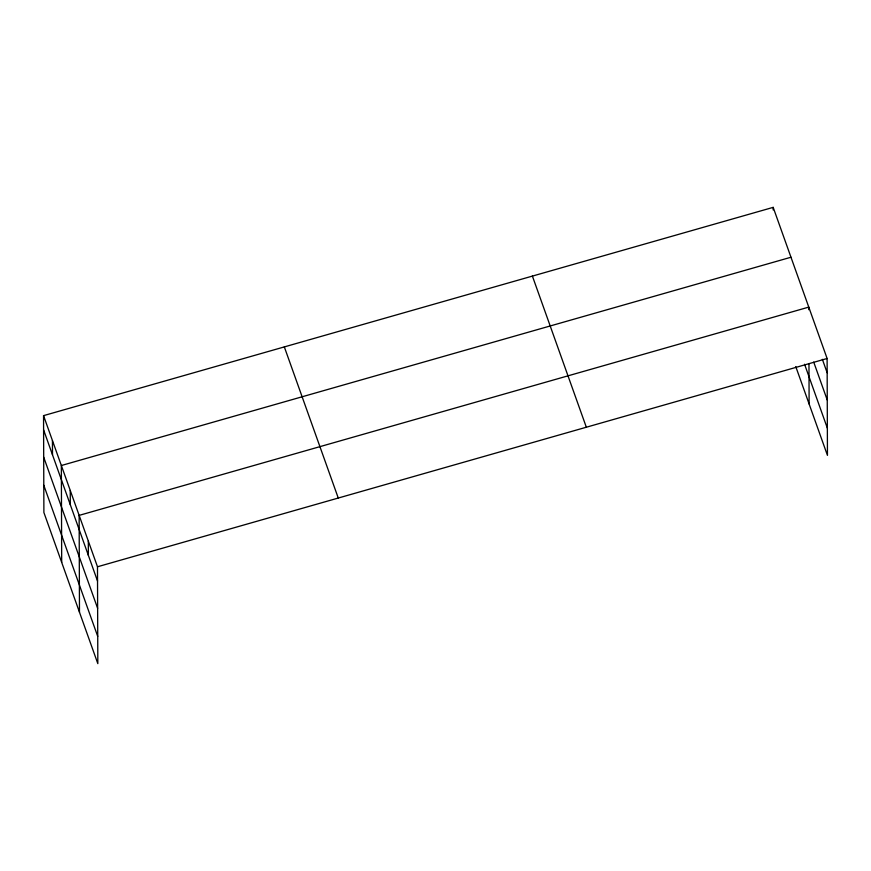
<?xml version="1.0" encoding="UTF-8"?>
<svg xmlns="http://www.w3.org/2000/svg" width="871" height="871" viewBox="0 0 871 871"><rect width="100%" height="100%" fill="white"/><g stroke="black" fill="none" stroke-linecap="round" stroke-linejoin="round"><path stroke-width="1.31" d="M43.55 415.641L97.487 566.771L97.824 663.637L43.888 512.507L43.55 415.641L773.176 207.363L827.112 358.493L827.45 455.359L795.767 366.571M790.977 257.239L61.351 465.517L61.689 562.372M97.487 566.771L827.112 358.493M822.355 359.309L827.167 372.777M813.721 362.096L827.254 400.029M804.564 364.252L827.352 428.107M532.399 276.096L586.335 427.226M284.327 346.908L338.264 498.038M43.604 429.915L97.53 581.044M43.692 457.166L97.628 608.296M43.79 485.245L97.726 636.385M808.789 309.706L808.778 307.115L79.141 515.382L79.479 612.248M808.974 363.958L809.115 403.981M773.176 207.363L773.187 209.965M88.319 541.076L88.363 555.35M70.246 490.449L70.301 504.723M52.445 440.574L52.5 454.847"/></g></svg>
